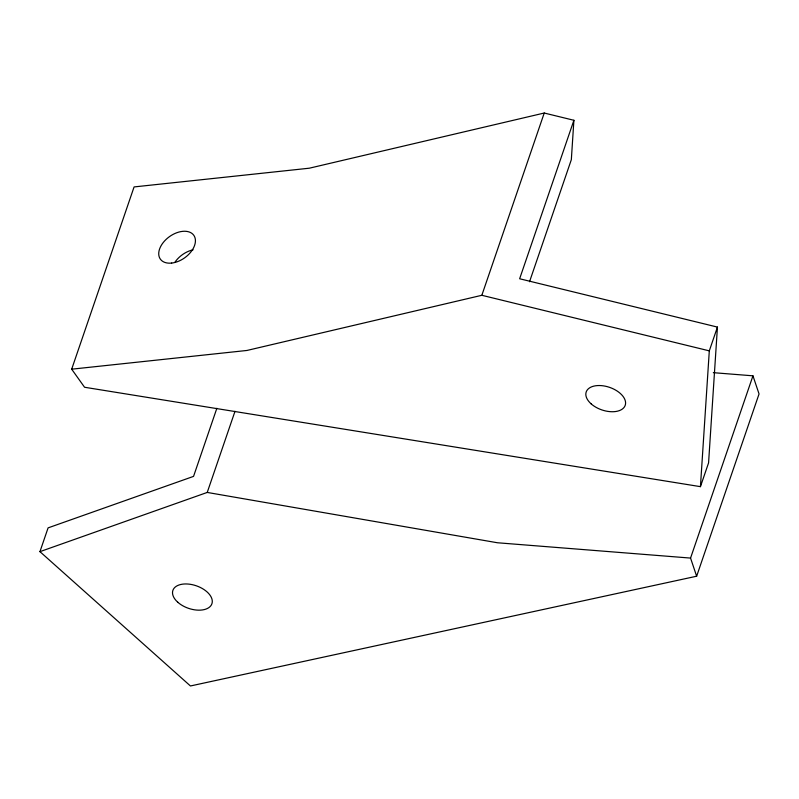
<?xml version="1.0" encoding="UTF-8"?>
<svg xmlns="http://www.w3.org/2000/svg" width="799" height="799" viewBox="0 0 799 799"><rect width="100%" height="100%" fill="white"/><g stroke="black" fill="none" stroke-linecap="round" stroke-linejoin="round"><path stroke-width="1.2" d="M573.902 120.279L519.64 278.761L717.442 327.091L708.573 462.881L700.433 486.651L84.564 387.255L71.68 369.188L134.082 186.926L309.333 168.199L544.239 113.029L573.902 120.279L571.335 159.66L529.527 281.747M700.433 486.651L709.302 350.861L717.442 327.091M713.337 372.674L752.958 375.82L759.05 393.957L696.648 576.219L190.442 685.971L39.95 551.65L48.09 527.879L193.548 476.384L216.859 408.289M39.95 551.65L207.231 492.434L235.006 411.295M71.68 369.188L246.931 350.461L481.837 295.29L544.239 113.029M696.648 576.219L690.556 558.082L752.958 375.82M690.556 558.082L497.447 542.761L207.231 492.434M481.837 295.29L709.302 350.861M174.971 262.182A20.524 13.034 -35.5 0 1 193.058 249.827M177.778 602.236A20.624 11.925 18.9 0 0 211.395 604.903A20.624 11.925 18.9 0 0 188.025 584.039A20.624 11.925 18.9 0 0 177.778 602.236M591.08 403.805A20.624 11.925 18.9 0 0 624.698 406.471A20.624 11.925 18.9 0 0 601.327 385.617A20.624 11.925 18.9 0 0 591.08 403.805M171.655 263.071A20.524 13.034 -35.5 0 0 194.976 237.673A20.524 13.034 -35.5 0 0 164.614 240.918A20.524 13.034 -35.5 0 0 171.655 263.071"/></g></svg>
